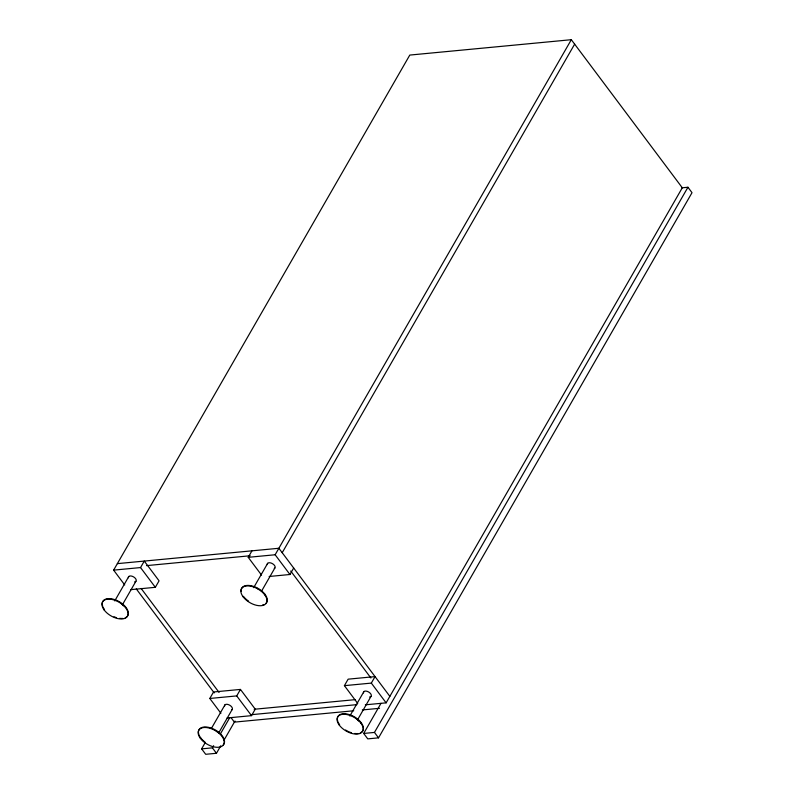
<?xml version="1.0" encoding="UTF-8"?>
<svg xmlns="http://www.w3.org/2000/svg" width="794" height="794" viewBox="0 0 794 794"><rect width="100%" height="100%" fill="white"/><g stroke="black" fill="none" stroke-linecap="round" stroke-linejoin="round"><path stroke-width="1.19" d="M124.718 584.94L113.621 570.132L409.793 55.074L571.313 39.7L682.294 187.791L386.122 702.849L365.319 704.824M104.242 610.07A14.361 7.93 29.9 0 1 113.989 599.976A14.361 7.93 29.9 0 1 126.802 617.077A14.361 7.93 29.9 0 1 104.242 610.07L104.53 609.564A14.361 7.93 29.9 0 1 102.982 606.973M114.753 600.899L128.747 576.563M113.621 570.132L140.538 567.571L144.27 561.08L159.068 580.821L155.336 587.312L130.861 589.644M122.514 604.581L135.903 581.297M261.544 575.094L248.224 557.319L251.956 550.828M253.663 587.679L267.657 563.343M248.224 557.319L275.141 554.758L571.313 39.7M282.207 552.713L574.648 44.146M261.424 591.361L274.813 568.077M264.69 594.795L264.978 594.299M220.901 713.28L209.805 698.472L213.536 691.981L240.453 689.42L255.251 709.161L251.519 715.652L227.044 717.984M269.136 576.484L289.939 574.499L293.671 568.018M200.425 738.41A14.361 7.93 29.9 0 1 210.162 728.326A14.361 7.93 29.9 0 1 222.985 745.417A14.361 7.93 29.9 0 1 200.425 738.41L200.713 737.904M211.541 728.187L224.93 704.903M220.792 745.745L216.464 753.278L205.696 754.3L201.626 748.871L205.338 742.42M209.805 698.472L236.721 695.911L240.453 689.42M218.697 732.922L232.086 709.638M201.626 748.871L212.395 747.849L213.636 745.695M220.434 733.864L229.714 717.736M223.888 740.375L235.014 721.012M344.407 685.659L348.139 679.168L375.056 676.607L371.324 683.098L344.407 685.659L357.717 703.434M349.846 716.019L363.841 691.683M357.608 719.701L370.997 696.417M360.873 723.136L361.161 722.639M681.967 187.821L687.951 187.245L692.021 192.684L378.53 737.854L367.761 738.877L363.692 733.448L381.001 703.335M363.692 733.448L374.46 732.425L687.951 187.245M117.353 563.641L278.873 548.267L389.854 696.358M146.513 565.626L250.199 555.76M254.159 709.27L355.384 699.633M251.222 714.699L357.002 704.635M353.697 710.769L234.379 722.123L230.985 717.597M362.302 709.945L379.522 708.308M369.627 697.003L369.716 697.003A4.307 2.382 29.9 0 0 370.867 694.055A4.307 2.382 29.9 0 0 366.024 691.098L365.121 691.098A4.307 2.382 29.9 0 0 363.513 692.904M290.723 571.005L370.907 677.997M275.141 554.758L289.939 574.499M371.324 683.098L386.122 702.849M374.46 732.425L378.53 737.854M140.538 567.571L155.336 587.312M236.721 695.911L251.519 715.652M141.114 588.423L219.075 692.447M136.27 588.89L214.221 692.904M212.395 747.849L216.464 753.278M134.623 581.883A4.307 2.382 29.9 0 0 135.774 578.935A4.307 2.382 29.9 0 0 130.931 575.978L130.027 575.978A4.307 2.382 29.9 0 0 128.43 577.774M102.644 606.13A14.361 7.93 29.9 0 1 118.237 601.118A14.361 7.93 29.9 0 1 125.234 617.811M122.693 618.417A14.361 7.93 29.9 0 1 119.656 618.337M116.321 617.603A14.361 7.93 29.9 0 1 114.038 616.759M121.929 604.174A9.191 5.072 29.9 0 1 123.388 605.792M274.277 568.464A4.307 2.382 29.9 0 0 274.416 565.328A4.307 2.382 29.9 0 0 269.841 562.757L268.938 562.757A4.307 2.382 29.9 0 0 267.34 564.554M264.144 604.591A14.361 7.93 29.9 0 1 262.516 605.068M248.582 601.147A14.361 7.93 29.9 0 1 243.44 596.344M241.187 591.272A14.361 7.93 29.9 0 1 256.591 587.61A14.361 7.93 29.9 0 1 266 603.361M256.938 588.294A9.191 5.072 29.9 0 1 259.013 589.495M337.738 721.25A14.361 7.93 29.9 0 1 353.33 716.238A14.361 7.93 29.9 0 1 360.317 732.931M357.786 733.537A14.361 7.93 29.9 0 1 354.749 733.467M351.414 732.723A14.361 7.93 29.9 0 1 349.132 731.879M348.01 731.363A14.361 7.93 29.9 0 1 345.539 729.994M339.624 724.684A14.361 7.93 29.9 0 1 338.075 722.093M357.022 719.295A9.191 5.072 29.9 0 1 358.481 720.912M231.55 710.025A4.307 2.382 29.9 0 0 231.679 706.888A4.307 2.382 29.9 0 0 227.114 704.318L226.211 704.318A4.307 2.382 29.9 0 0 224.603 706.124M204.852 741.983A14.361 7.93 29.9 0 1 199.165 735.313M198.828 734.47A14.361 7.93 29.9 0 1 212.732 728.664A14.361 7.93 29.9 0 1 223.273 744.921M216.286 731.066A9.191 5.072 29.9 0 1 218.112 732.515M243.153 596.85A14.361 7.93 29.9 0 0 265.712 603.857A14.361 7.93 29.9 0 0 252.899 586.756A14.361 7.93 29.9 0 0 243.153 596.85M339.336 725.19A14.361 7.93 29.9 0 0 361.895 732.197A14.361 7.93 29.9 0 0 349.072 715.106A14.361 7.93 29.9 0 0 339.336 725.19"/></g></svg>
